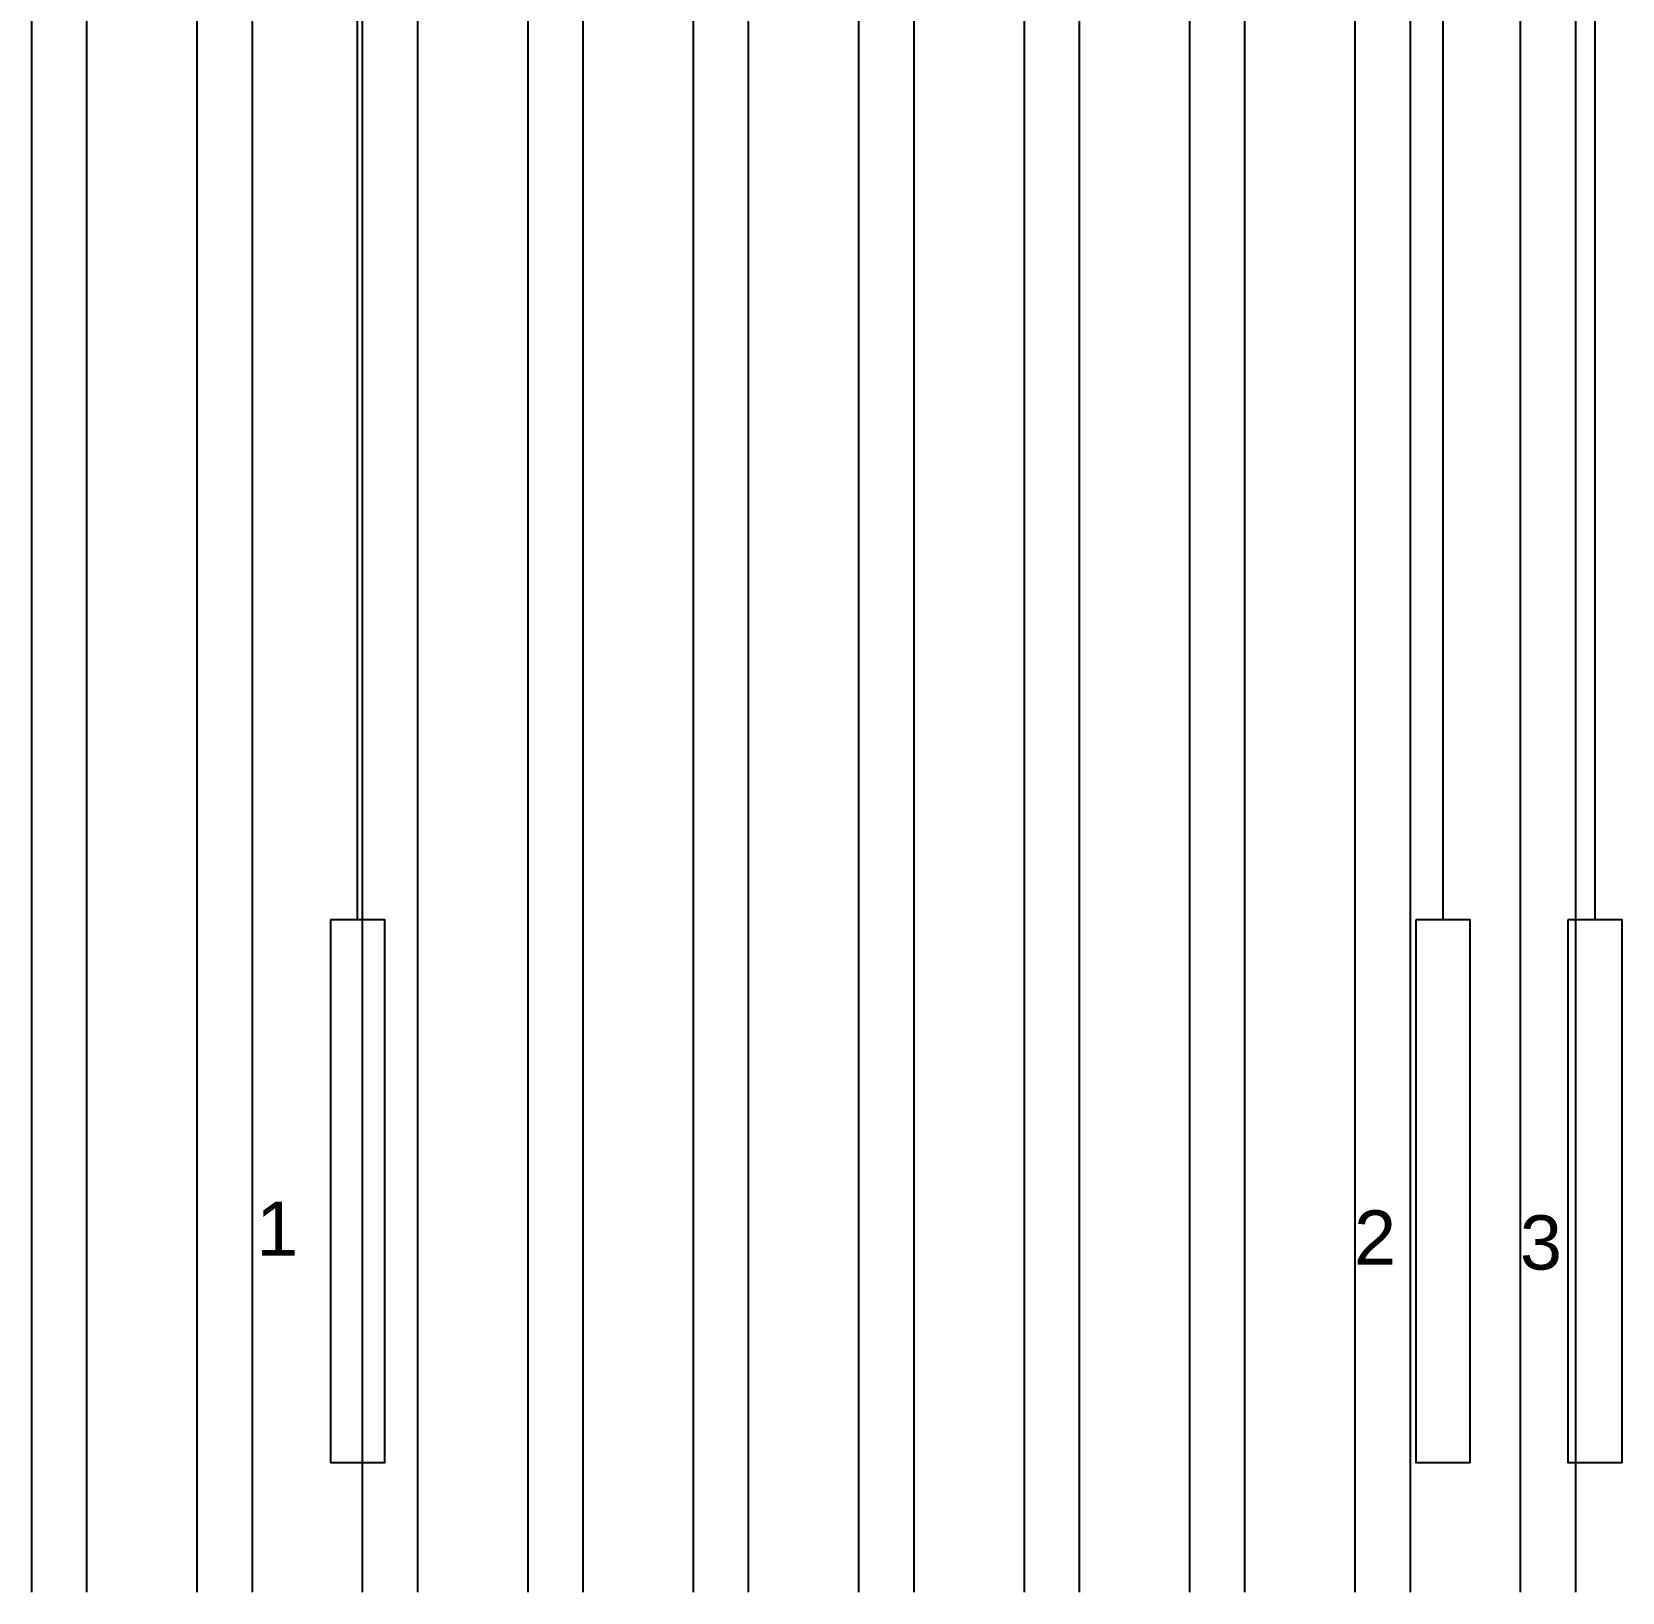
# Model space of a CAD drawing. Header units: millimetres. Extents: x 1417 to 35090, y -5751 to 14938.
# Drawn here: x 4572 to 6037, y -5751 to -4313 of the extents above; entities that cross this region are included whole.
import ezdxf

# ---------------------------------------------------------------- set-up
doc = ezdxf.new("R2010")
doc.units = ezdxf.units.MM
doc.layers.add('Axis', color=42, linetype='Continuous')
doc.layers.add('Text', color=50, linetype='Continuous')
doc.styles.get("Standard").update_dxf_attribs({"font": 'arial.ttf'})

msp = doc.modelspace()

# ---------------------------------------------------------------- linework, layer by layer
at = {"linetype": 'Continuous'}
for p, q in [((4876.8, -5750.9), (4876.8, -3275.4)), ((4927.6, -5750.9), (4927.6, -3275.4)), ((5029.2, -5750.9), (5029.2, -3275.4)), ((5080, -5750.9), (5080, -3275.4)), ((5181.6, -5750.9), (5181.6, -3275.4)), ((5232.4, -5750.9), (5232.4, -3275.4)), ((5334, -5750.9), (5334, -3275.4)), ((5384.8, -5750.9), (5384.8, -3275.4)), ((5486.4, -5750.9), (5486.4, -3275.4)), ((5537.2, -5750.9), (5537.2, -3275.4)), ((5638.8, -5750.9), (5638.8, -3275.4)), ((5689.6, -5750.9), (5689.6, -3275.4)), ((5791.2, -5750.9), (5791.2, -3275.4)), ((5842, -5750.9), (5842, -3275.4)), ((5943.6, -5750.9), (5943.6, -3275.4)), ((5994.4, -5750.9), (5994.4, -3275.4)), ((4572, -5750.9), (4572, -3875.4)), ((4622.8, -5750.9), (4622.8, -3875.4)), ((4724.4, -5750.9), (4724.4, -3875.4)), ((4775.2, -5750.9), (4775.2, -3875.4))]:
    msp.add_line(p, q, dxfattribs=at)
at = {"layer": 'Axis'}
for p, q in [((4872.2, -5131.3), (4872.2, 1012.2)), ((5872.2, -5131.3), (5872.2, 1012.2)), ((6012.2, -5131.3), (6012.2, 1012.2))]:
    msp.add_line(p, q, dxfattribs=at)
at = {"layer": 'Text'}
for points in [[(4847.2, -5131.3), (4847.2, -5631.3), (4897.2, -5631.3), (4897.2, -5131.3)], [(5847.2, -5131.3), (5847.2, -5631.3), (5897.2, -5631.3), (5897.2, -5131.3)], [(5987.2, -5131.3), (5987.2, -5631.3), (6037.2, -5631.3), (6037.2, -5131.3)]]:
    msp.add_lwpolyline(points, close=True, dxfattribs=at)

# ---------------------------------------------------------------- texts
for s, p in [('1', (4778.7, -5440.9)), ('2', (5790.1, -5449.1)), ('3', (5942.9, -5453.6))]:
    msp.add_text(s, height=50, dxfattribs=at).set_placement(p)

doc.saveas('drawing.dxf')
